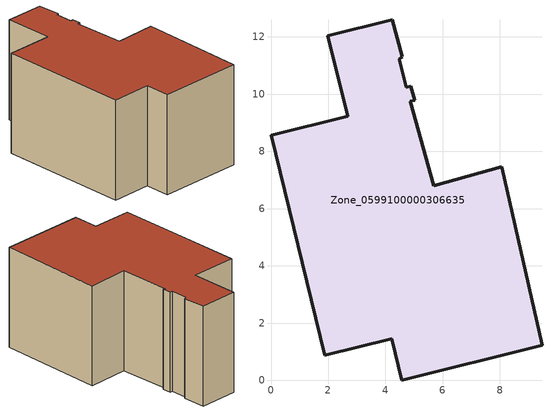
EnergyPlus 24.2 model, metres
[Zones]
Zone_0599100000306635
 floor ground (C_G): 4.48,11.21 4.72,10.23 4.88,10.27 5.02,9.79 4.86,9.75 5.69,6.8 8.06,7.47 9.47,1.22 4.57,0 4.21,1.45 1.87,0.87 0,8.56 2.68,9.22 1.98,12.04 4.23,12.6 4.59,11.31 z0
 wall outside (C_F): 5.02,9.79 4.88,10.27 4.72,10.23 4.48,11.21 4.59,11.31 4.23,12.6 1.98,12.04 2.68,9.22 0,8.56 1.87,0.87 4.21,1.45 4.57,0 9.47,1.22 8.06,7.47 5.69,6.8 4.86,9.75 5.02,9.79 z0:5.97
 roof outside (C_R): 4.88,10.27 4.72,10.23 4.48,11.21 4.59,11.31 4.23,12.6 1.98,12.04 2.68,9.22 0,8.56 1.87,0.87 4.21,1.45 4.57,0 9.47,1.22 8.06,7.47 5.69,6.8 4.86,9.75 5.02,9.79 z5.97
[BUILDING]
Pand.0599100000306635: North Axis=0; Terrain=City; Loads Convergence Tolerance Value=0.04; Temperature Convergence Tolerance Value=0.4; Solar Distribution=FullExterior; Maximum Number of Warmup Days=25; Minimum Number of Warmup Days=1
[Site:Location]
Rotterdam.The.Hague.AP_ZH_NLD Design_Conditions: Latitude=51.96; Longitude=4.45; Time Zone=1; Elevation=-4.5
[SITE:GROUNDTEMPERATURE:BUILDINGSURFACE]
18, 18, 18, 18, 18, 18, 18, 18, 18, 18, 18, 18
[MATERIAL] Thermal Absorptance=0.9; Solar Absorptance=0.7; Visible Absorptance=0.7
Name | Roughness | Thickness | Conductivity | Density | Specific Heat
G.TI.1965-1974 | MediumSmooth | 0.15 | 0.882353 | 540 | 1210
F.TI.1965-1974 | Rough | 0.3 | 0.697674 | 1920 | 840
R.TI.1965-1974 | MediumRough | 0.2 | 0.232558 | 1500 | 1000
[CONSTRUCTION]
C_G: G.TI.1965-1974
C_F: F.TI.1965-1974
C_R: R.TI.1965-1974
[ZONE]
Zone_0599100000306635: Type=1; Multiplier=1; Ceiling Height=Autocalculate; Volume=Autocalculate; Floor Area=autocalculate; Part of Total Floor Area=Yes
[ZONEINFILTRATION:DESIGNFLOWRATE]
Infil_Zone_0599100000306635: Zone or ZoneList or Space or SpaceList=Zone_0599100000306635; Schedule=AlwaysOn; Design Flow Rate Calculation Method=Flow/Area; Flow Rate per Floor Area=0.003; Constant Term Coefficient=1; Temperature Term Coefficient=0; Velocity Term Coefficient=0; Velocity Squared Term Coefficient=0
[HVACTEMPLATE:ZONE:IDEALLOADSAIRSYSTEM]
Zone_0599100000306635: Maximum Heating Supply Air Temperature=50; Minimum Cooling Supply Air Temperature=13; Maximum Heating Supply Air Humidity Ratio=0.0156; Minimum Cooling Supply Air Humidity Ratio=0.0077; Heating Limit=NoLimit; Cooling Limit=NoLimit; Dehumidification Control Type=ConstantSensibleHeatRatio; Cooling Sensible Heat Ratio=0.7; Dehumidification Setpoint=60; Humidification Control Type=None; Humidification Setpoint=30; Outdoor Air Method=None; Outdoor Air Flow Rate per Person=0.00944; Outdoor Air Flow Rate per Zone Floor Area=0; Outdoor Air Flow Rate per Zone=0; Demand Controlled Ventilation Type=None; Outdoor Air Economizer Type=NoEconomizer; Heat Recovery Type=None; Sensible Heat Recovery Effectiveness=0.7; Latent Heat Recovery Effectiveness=0.65
[ZONECONTROL:THERMOSTAT]
ThermostatControl_Zone_0599100000306635: Zone or ZoneList=Zone_0599100000306635; Control Type Schedule=DualSetpointControlType; Control 1=Thermostat_Zone_0599100000306635; Temperature Difference Between Cutout And Setpoint=0
[THERMOSTATSETPOINT:DUALSETPOINT]
Thermostat_Zone_0599100000306635: Heating Setpoint Temperature Schedule=HeatingSetpoint_Zone_0599100000306635; Cooling Setpoint Temperature Schedule=CoolingSetpoint_Zone_0599100000306635
[SCHEDULE:COMPACT]
HeatingSetpoint_Zone_0599100000306635: Through: 12/31, For: AllDays, Until: 24:00, 21
CoolingSetpoint_Zone_0599100000306635: Through: 12/31, For: AllDays, Until: 24:00, 24
DualSetpointControlType: Through: 12/31, For: AllDays, Until: 24:00, 4
AlwaysOn: Through: 12/31, For: AllDays, Until: 24:00, 1
